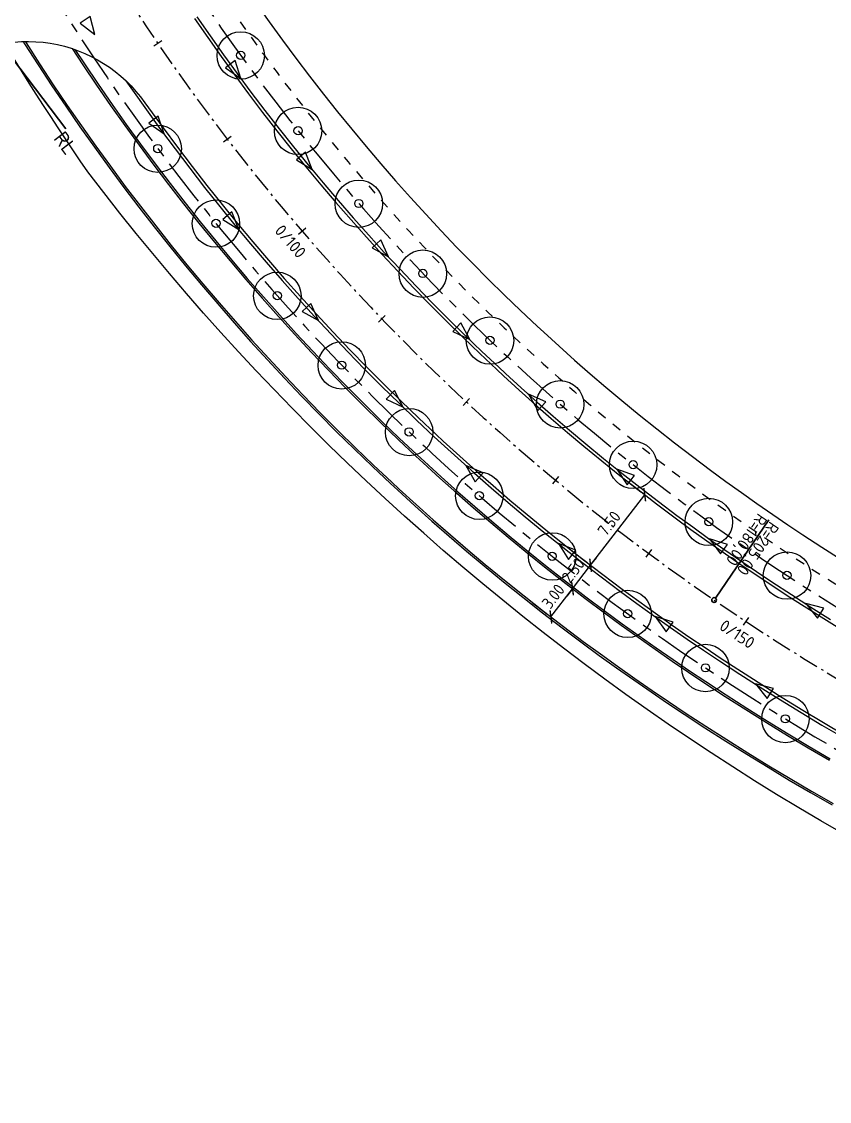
# Model space of a CAD drawing. Header units: metres. Extents: x 117388 to 123031, y 6148214 to 6150604.
# Drawn here: x 119524.8 to 119592.9, y 6148312.7 to 6148403.8 of the extents above; entities that cross this region are included whole.
import ezdxf
from ezdxf.enums import TextEntityAlignment as Align

# ---------------------------------------------------------------- set-up
doc = ezdxf.new("R2010")
doc.units = ezdxf.units.M
doc.header["$LTSCALE"] = 0.4
for name, pattern in [('AA_DASHED_2', [4, 2, -2]), ('BH90-VAGMITT', [6.7, 4.2, -1, 0.5, -1]), ('CENTER', [16, 10, -2, 2, -2])]:
    doc.linetypes.add(name, pattern=pattern)
doc.layers.get('0').update_dxf_attribs({"linetype": 'CONTINUOUS'})
doc.layers.get('DEFPOINTS').update_dxf_attribs({"color": 5, "linetype": 'CONTINUOUS'})
for name, color, linetype in [('05_beg', 4, 'AA_DASHED_2'), ('05_mått', 4, 'CONTINUOUS'), ('05_stödremsa', 4, 'CONTINUOUS'), ('M-31-Centrumlinje', 1, 'BH90-VAGMITT'), ('M-311', 4, 'CENTER'), ('M-312A', 3, 'CONTINUOUS'), ('M-32-Sektionering_markering', 3, 'CONTINUOUS'), ('M-32-Sektionering_text', 1, 'CONTINUOUS'), ('M-32-TP_text', 1, 'CONTINUOUS'), ('M-364', 6, 'CONTINUOUS')]:
    doc.layers.add(name, color=color, linetype=linetype)
doc.layers.add('M-32-TP_markering', color=3, linetype='CONTINUOUS', lineweight=35)
doc.styles.add('ISO', font='iso.shx')
doc.styles.add('ISO35', font='ISO3098', dxfattribs={"height": 3.5})
doc.styles.add('ISO50', font='ISO3098', dxfattribs={"height": 5})
doc.dimstyles.new('BH90$0', dxfattribs={"dimtxt": 2.5, "dimasz": 2, "dimexe": 1, "dimexo": 5, "dimgap": 1, "dimtad": 1, "dimzin": 0, "dimdsep": 46, "dimtxsty": 'ISO', "dimblk1": 'ARCHTICK', "dimblk2": 'ARCHTICK', "dimsah": 1, "dimcen": 1.5, "dimadec": 0, "dimazin": 0, "dimtfac": 1, "dimtix": 1, "dimtmove": 0, "dimatfit": 3, "dimfxl": 1, "dimtolj": 1, "dimtzin": 0, "dimarcsym": 0})

# ---------------------------------------------------------------- blocks, each defined once
blk = doc.blocks.new('_ARCHTICK')
at = {"color": 0, "linetype": 'ByBlock', "const_width": 0.15}
blk.add_lwpolyline([(-0.5, -0.5), (0.5, 0.5)], dxfattribs=at)
blk = doc.blocks.new('*D127')
at = {"layer": '05_mått', "color": 0, "lineweight": -2, "transparency": 16777216}
for p, q in [((119569.66, 6148357.172), (119570.929, 6148356.198)), ((119569.42, 6148353.575), (119571.246, 6148355.955)), ((119567.833, 6148354.793), (119569.102, 6148353.819))]:
    blk.add_line(p, q, dxfattribs=at)
at = {"layer": 'DEFPOINTS', "color": 0, "transparency": 16777216}
for p in [(119571.246, 6148355.955), (119571.246, 6148355.955), (119569.42, 6148353.575)]:
    blk.add_point(p, dxfattribs=at)
at = {"layer": '05_mått', "color": 0, "lineweight": -2, "transparency": 16777216, "xscale": 0.8, "yscale": 0.8, "zscale": 0.8}
for p, rotation in [((119571.246, 6148355.955), 52.4888517839133), ((119569.42, 6148353.575), 232.4888517839133)]:
    blk.add_blockref('_ARCHTICK', p, dxfattribs=dict(at, rotation=rotation))
at = {"layer": '05_mått', "color": 0, "transparency": 16777216, "insert": (119569.619, 6148355.313), "char_height": 1, "attachment_point": 5, "rotation": 52.48885, "style": 'ISO'}
blk.add_mtext('\\A1;3.00', dxfattribs=at)
blk = doc.blocks.new('*D128')
at = {"layer": '05_mått', "color": 0, "lineweight": -2, "transparency": 16777216}
for p, q in [((119571.182, 6148359.155), (119572.451, 6148358.181)), ((119572.769, 6148357.938), (119573.256, 6148358.572)), ((119569.66, 6148357.172), (119570.929, 6148356.198)), ((119571.246, 6148355.955), (119572.769, 6148357.938)), ((119571.246, 6148355.955), (119570.759, 6148355.32))]:
    blk.add_line(p, q, dxfattribs=at)
at = {"layer": 'DEFPOINTS', "color": 0, "transparency": 16777216}
for p in [(119572.769, 6148357.938), (119572.769, 6148357.938), (119571.246, 6148355.955)]:
    blk.add_point(p, dxfattribs=at)
at = {"layer": '05_mått', "color": 0, "lineweight": -2, "transparency": 16777216, "xscale": 0.8, "yscale": 0.8, "zscale": 0.8}
for p, rotation in [((119572.769, 6148357.938), 232.4888517775527), ((119571.246, 6148355.955), 52.4888517775527)]:
    blk.add_blockref('_ARCHTICK', p, dxfattribs=dict(at, rotation=rotation))
at = {"layer": '05_mått', "color": 0, "transparency": 16777216, "insert": (119571.294, 6148357.494), "char_height": 1, "attachment_point": 5, "rotation": 52.48885, "style": 'ISO'}
blk.add_mtext('\\A1;2.50', dxfattribs=at)
blk = doc.blocks.new('*D129')
at = {"layer": '05_mått', "color": 0, "lineweight": -2, "transparency": 16777216}
for p, q in [((119575.749, 6148365.105), (119577.018, 6148364.13)), ((119572.769, 6148357.938), (119577.335, 6148363.887)), ((119571.182, 6148359.155), (119572.451, 6148358.181))]:
    blk.add_line(p, q, dxfattribs=at)
at = {"layer": 'DEFPOINTS', "color": 0, "transparency": 16777216}
for p in [(119577.335, 6148363.887), (119577.335, 6148363.887), (119572.769, 6148357.938)]:
    blk.add_point(p, dxfattribs=at)
at = {"layer": '05_mått', "color": 0, "lineweight": -2, "transparency": 16777216, "xscale": 0.8, "yscale": 0.8, "zscale": 0.8}
for p, rotation in [((119577.335, 6148363.887), 52.4888517858647), ((119572.769, 6148357.938), 232.4888517858647)]:
    blk.add_blockref('_ARCHTICK', p, dxfattribs=dict(at, rotation=rotation))
at = {"layer": '05_mått', "color": 0, "transparency": 16777216, "insert": (119574.338, 6148361.46), "char_height": 1, "attachment_point": 5, "rotation": 52.48885, "style": 'ISO'}
blk.add_mtext('\\A1;7.50', dxfattribs=at)
blk = doc.blocks.new('Befintligt träd')
for centre, radius in [((0.013, -0.013), 2), ((0, 0), 0.347)]:
    blk.add_circle(centre, radius)

msp = doc.modelspace()

# ---------------------------------------------------------------- linework, layer by layer
at = {"layer": '05_beg', "flags": 128}
msp.add_lwpolyline([(119515.245, 6148474.398), (119515.334, 6148473.141), (119515.438, 6148471.905), (119515.559, 6148470.671), (119515.696, 6148469.438), (119515.849, 6148468.207), (119516.019, 6148466.98), (119516.237, 6148465.554), (119516.476, 6148464.132), (119516.738, 6148462.715), (119517.022, 6148461.301), (119517.328, 6148459.889), (119517.565, 6148458.861), (119517.815, 6148457.833), (119518.103, 6148456.705), (119518.405, 6148455.582), (119518.721, 6148454.462), (119519.052, 6148453.343), (119519.404, 6148452.194), (119519.765, 6148451.044), (119520.134, 6148449.897), (119520.51, 6148448.755), (119521.13, 6148446.929), (119521.769, 6148445.113), (119522.428, 6148443.304), (119523.107, 6148441.503), (119523.806, 6148439.709), (119524.525, 6148437.924), (119525.264, 6148436.146), (119526.023, 6148434.377), (119526.801, 6148432.616), (119527.598, 6148430.864), (119528.415, 6148429.121), (119529.252, 6148427.387), (119530.107, 6148425.663), (119530.982, 6148423.948), (119531.875, 6148422.243), (119532.788, 6148420.548), (119533.719, 6148418.863), (119534.669, 6148417.189), (119535.638, 6148415.526), (119536.625, 6148413.873), (119537.63, 6148412.231), (119538.653, 6148410.601), (119539.695, 6148408.982), (119540.754, 6148407.375), (119541.831, 6148405.779), (119542.926, 6148404.196), (119544.039, 6148402.625), (119545.168, 6148401.066), (119546.315, 6148399.52), (119547.479, 6148397.987), (119548.661, 6148396.467), (119549.858, 6148394.96), (119551.073, 6148393.467), (119552.304, 6148391.987), (119553.552, 6148390.521), (119554.815, 6148389.069), (119556.095, 6148387.631), (119557.391, 6148386.207), (119558.702, 6148384.798), (119560.029, 6148383.403), (119561.371, 6148382.023), (119562.729, 6148380.659), (119564.101, 6148379.309), (119565.489, 6148377.975), (119566.895, 6148376.653), (119567.453, 6148376.136), (119568.765, 6148374.939), (119570.085, 6148373.759), (119571.418, 6148372.593), (119572.762, 6148371.44), (119574.117, 6148370.301), (119575.605, 6148369.078), (119577.105, 6148367.872), (119578.619, 6148366.683), (119580.146, 6148365.511), (119581.687, 6148364.355), (119583.001, 6148363.39), (119584.325, 6148362.437), (119585.658, 6148361.497), (119587.001, 6148360.568), (119588.288, 6148359.694), (119589.582, 6148358.831), (119591.201, 6148357.77), (119592.83, 6148356.727), (119594.468, 6148355.699), (119596.116, 6148354.687), (119597.775, 6148353.691), (119599.442, 6148352.712), (119601.12, 6148351.749), (119602.806, 6148350.802), (119604.502, 6148349.872), (119606.207, 6148348.958), (119607.92, 6148348.061), (119609.643, 6148347.181), (119611.374, 6148346.318), (119613.113, 6148345.471), (119614.86, 6148344.642), (119616.615, 6148343.83), (119618.378, 6148343.034), (119620.149, 6148342.257), (119621.927, 6148341.496), (119623.713, 6148340.753), (119625.506, 6148340.027), (119627.306, 6148339.319), (119629.112, 6148338.628), (119630.926, 6148337.955), (119632.745, 6148337.3), (119634.571, 6148336.662), (119636.404, 6148336.043), (119638.242, 6148335.441), (119640.086, 6148334.857), (119641.936, 6148334.291), (119643.478, 6148333.835), (119645.024, 6148333.39), (119646.573, 6148332.959), (119648.132, 6148332.538), (119649.695, 6148332.13), (119651.26, 6148331.735), (119653.14, 6148331.278), (119655.024, 6148330.84), (119656.912, 6148330.42), (119658.804, 6148330.019), (119660.7, 6148329.636), (119662.6, 6148329.272), (119664.503, 6148328.926), (119666.409, 6148328.598), (119668.318, 6148328.29), (119670.233, 6148327.999), (119671.437, 6148327.827), (119672.644, 6148327.661), (119674.459, 6148327.423), (119676.276, 6148327.195), (119678.095, 6148326.978), (119679.913, 6148326.771), (119682.348, 6148326.511), (119684.784, 6148326.269), (119687.222, 6148326.047), (119689.662, 6148325.843), (119692.103, 6148325.658), (119694.545, 6148325.491), (119696.989, 6148325.344), (119699.434, 6148325.215), (119701.879, 6148325.105), (119704.326, 6148325.014), (119706.773, 6148324.941), (119709.221, 6148324.888), (119711.208, 6148324.858), (119713.196, 6148324.841), (119715.134, 6148324.836), (119717.073, 6148324.843), (119719.011, 6148324.862), (119721.46, 6148324.903), (119723.907, 6148324.962), (119726.354, 6148325.041), (119728.8, 6148325.138), (119731.245, 6148325.254), (119733.69, 6148325.388), (119736.133, 6148325.542), (119738.575, 6148325.714), (119741.016, 6148325.905), (119743.455, 6148326.115), (119745.892, 6148326.344), (119748.333, 6148326.592), (119748.568, 6148326.617), (119750.584, 6148326.836), (119752.596, 6148327.064), (119754.608, 6148327.301), (119756.357, 6148327.516), (119758.104, 6148327.737), (119760.546, 6148328.058), (119762.985, 6148328.393), (119765.422, 6148328.742), (119767.86, 6148329.105), (119768.485, 6148329.201), (119771.521, 6148329.677), (119774.549, 6148330.175), (119777.576, 6148330.694), (119779.542, 6148331.043), (119781.512, 6148331.403), (119784.429, 6148331.941), (119787.349, 6148332.481), (119797.183, 6148334.298), (119801.143, 6148335.029)], dxfattribs=at)
at = {"layer": '05_stödremsa', "flags": 128}
for points in [[(119539.561, 6148404.228), (119540.673, 6148402.619), (119541.803, 6148401.023), (119542.951, 6148399.44), (119544.116, 6148397.869), (119545.299, 6148396.312), (119546.498, 6148394.768), (119547.715, 6148393.237), (119548.949, 6148391.72), (119550.2, 6148390.217), (119551.467, 6148388.727), (119552.751, 6148387.252), (119554.051, 6148385.791), (119555.367, 6148384.345), (119556.699, 6148382.913), (119558.047, 6148381.496), (119559.411, 6148380.095), (119560.79, 6148378.708), (119562.184, 6148377.337), (119563.594, 6148375.982), (119565.019, 6148374.642), (119565.592, 6148374.111), (119566.922, 6148372.898), (119568.263, 6148371.699), (119569.617, 6148370.514), (119570.982, 6148369.343), (119572.36, 6148368.186), (119573.87, 6148366.944), (119575.395, 6148365.719), (119576.933, 6148364.511), (119578.484, 6148363.32), (119580.048, 6148362.147), (119581.384, 6148361.166), (119582.729, 6148360.198), (119584.083, 6148359.242), (119585.446, 6148358.3), (119586.753, 6148357.413), (119588.065, 6148356.537), (119589.706, 6148355.462), (119591.357, 6148354.404), (119593.018, 6148353.362)], [(119539.561, 6148404.228), (119540.673, 6148402.619), (119541.803, 6148401.023), (119542.951, 6148399.44), (119544.116, 6148397.869), (119545.299, 6148396.312), (119546.498, 6148394.768), (119547.715, 6148393.237), (119548.949, 6148391.72), (119550.2, 6148390.217), (119551.467, 6148388.727), (119552.751, 6148387.252), (119554.051, 6148385.791), (119555.367, 6148384.345), (119556.699, 6148382.913), (119558.047, 6148381.496), (119559.411, 6148380.095), (119560.79, 6148378.708), (119562.184, 6148377.337), (119563.594, 6148375.982), (119565.019, 6148374.642), (119565.592, 6148374.111), (119566.922, 6148372.898), (119568.263, 6148371.699), (119569.617, 6148370.514), (119570.982, 6148369.343), (119572.36, 6148368.186), (119573.87, 6148366.944), (119575.395, 6148365.719), (119576.933, 6148364.511), (119578.484, 6148363.32), (119580.048, 6148362.147), (119581.384, 6148361.166), (119582.729, 6148360.198), (119584.083, 6148359.242), (119585.446, 6148358.3), (119586.753, 6148357.413), (119588.065, 6148356.537), (119589.706, 6148355.462), (119591.357, 6148354.404), (119593.018, 6148353.362)], [(119524.9, 6148402.134), (119525.023, 6148401.939), (119526.161, 6148400.169), (119527.319, 6148398.412), (119528.497, 6148396.668), (119529.694, 6148394.937), (119530.91, 6148393.219), (119532.145, 6148391.515), (119533.399, 6148389.825), (119534.672, 6148388.149), (119535.963, 6148386.488), (119537.272, 6148384.84), (119538.6, 6148383.208), (119539.946, 6148381.59), (119541.31, 6148379.987), (119542.691, 6148378.399), (119544.09, 6148376.827), (119545.507, 6148375.271), (119546.94, 6148373.73), (119548.391, 6148372.206), (119549.858, 6148370.697), (119551.342, 6148369.205), (119552.843, 6148367.73), (119554.36, 6148366.271), (119555.893, 6148364.83), (119556.511, 6148364.258), (119557.941, 6148362.953), (119559.385, 6148361.663), (119560.841, 6148360.387), (119562.311, 6148359.127), (119563.793, 6148357.882), (119565.419, 6148356.545), (119567.059, 6148355.227), (119568.714, 6148353.927), (119570.384, 6148352.646), (119572.067, 6148351.383), (119573.505, 6148350.328), (119574.952, 6148349.286), (119576.409, 6148348.257), (119577.876, 6148347.243), (119579.269, 6148346.297), (119580.67, 6148345.362), (119582.42, 6148344.216), (119584.181, 6148343.088), (119585.953, 6148341.976), (119587.735, 6148340.882), (119589.529, 6148339.805), (119591.332, 6148338.746), (119593.146, 6148337.704)], [(119524.9, 6148402.134), (119525.023, 6148401.939), (119526.161, 6148400.169), (119527.319, 6148398.412), (119528.497, 6148396.668), (119529.694, 6148394.937), (119530.91, 6148393.219), (119532.145, 6148391.515), (119533.399, 6148389.825), (119534.672, 6148388.149), (119535.963, 6148386.488), (119537.272, 6148384.84), (119538.6, 6148383.208), (119539.946, 6148381.59), (119541.31, 6148379.987), (119542.691, 6148378.399), (119544.09, 6148376.827), (119545.507, 6148375.271), (119546.94, 6148373.73), (119548.391, 6148372.206), (119549.858, 6148370.697), (119551.342, 6148369.205), (119552.843, 6148367.73), (119554.36, 6148366.271), (119555.893, 6148364.83), (119556.511, 6148364.258), (119557.941, 6148362.953), (119559.385, 6148361.663), (119560.841, 6148360.387), (119562.311, 6148359.127), (119563.793, 6148357.882), (119565.419, 6148356.545), (119567.059, 6148355.227), (119568.714, 6148353.927), (119570.384, 6148352.646), (119572.067, 6148351.383), (119573.505, 6148350.328), (119574.952, 6148349.286), (119576.409, 6148348.257), (119577.876, 6148347.243), (119579.269, 6148346.297), (119580.67, 6148345.362), (119582.42, 6148344.216), (119584.181, 6148343.088), (119585.953, 6148341.976), (119587.735, 6148340.882), (119589.529, 6148339.805), (119591.332, 6148338.746), (119593.146, 6148337.704)], [(119524.9, 6148402.134), (119525.023, 6148401.939), (119526.161, 6148400.169), (119527.319, 6148398.412), (119528.497, 6148396.668), (119529.694, 6148394.937), (119530.91, 6148393.219), (119532.145, 6148391.515), (119533.399, 6148389.825), (119534.672, 6148388.149), (119535.963, 6148386.488), (119537.272, 6148384.84), (119538.6, 6148383.208), (119539.946, 6148381.59), (119541.31, 6148379.987), (119542.691, 6148378.399), (119544.09, 6148376.827), (119545.507, 6148375.271), (119546.94, 6148373.73), (119548.391, 6148372.206), (119549.858, 6148370.697), (119551.342, 6148369.205), (119552.843, 6148367.73), (119554.36, 6148366.271), (119555.893, 6148364.83), (119556.511, 6148364.258), (119557.941, 6148362.953), (119559.385, 6148361.663), (119560.841, 6148360.387), (119562.311, 6148359.127), (119563.793, 6148357.882), (119565.419, 6148356.545), (119567.059, 6148355.227), (119568.714, 6148353.927), (119570.384, 6148352.646), (119572.067, 6148351.383), (119573.505, 6148350.328), (119574.952, 6148349.286), (119576.409, 6148348.257), (119577.876, 6148347.243), (119579.269, 6148346.297), (119580.67, 6148345.362), (119582.42, 6148344.216), (119584.181, 6148343.088), (119585.953, 6148341.976), (119587.735, 6148340.882), (119589.529, 6148339.805), (119591.332, 6148338.746), (119593.146, 6148337.704)], [(119524.9, 6148402.134), (119525.023, 6148401.939), (119526.161, 6148400.169), (119527.319, 6148398.412), (119528.497, 6148396.668), (119529.694, 6148394.937), (119530.91, 6148393.219), (119532.145, 6148391.515), (119533.399, 6148389.825), (119534.672, 6148388.149), (119535.963, 6148386.488), (119537.272, 6148384.84), (119538.6, 6148383.208), (119539.946, 6148381.59), (119541.31, 6148379.987), (119542.691, 6148378.399), (119544.09, 6148376.827), (119545.507, 6148375.271), (119546.94, 6148373.73), (119548.391, 6148372.206), (119549.858, 6148370.697), (119551.342, 6148369.205), (119552.843, 6148367.73), (119554.36, 6148366.271), (119555.893, 6148364.83), (119556.511, 6148364.258), (119557.941, 6148362.953), (119559.385, 6148361.663), (119560.841, 6148360.387), (119562.311, 6148359.127), (119563.793, 6148357.882), (119565.419, 6148356.545), (119567.059, 6148355.227), (119568.714, 6148353.927), (119570.384, 6148352.646), (119572.067, 6148351.383), (119573.505, 6148350.328), (119574.952, 6148349.286), (119576.409, 6148348.257), (119577.876, 6148347.243), (119579.269, 6148346.297), (119580.67, 6148345.362), (119582.42, 6148344.216), (119584.181, 6148343.088), (119585.953, 6148341.976), (119587.735, 6148340.882), (119589.529, 6148339.805), (119591.332, 6148338.746), (119593.146, 6148337.704)], [(119529.259, 6148401.465), (119530.065, 6148400.243), (119531.222, 6148398.53), (119532.398, 6148396.829), (119533.593, 6148395.141), (119534.806, 6148393.467), (119536.038, 6148391.806), (119537.289, 6148390.16), (119538.557, 6148388.527), (119539.844, 6148386.908), (119541.149, 6148385.304), (119542.471, 6148383.714), (119543.811, 6148382.139), (119545.169, 6148380.58), (119546.543, 6148379.035), (119547.935, 6148377.506), (119549.343, 6148375.992), (119550.769, 6148374.494), (119552.211, 6148373.012), (119553.669, 6148371.546), (119555.143, 6148370.096), (119556.634, 6148368.663), (119558.14, 6148367.246), (119558.747, 6148366.684), (119560.153, 6148365.402), (119561.571, 6148364.135), (119563.002, 6148362.881), (119564.446, 6148361.643), (119565.903, 6148360.419), (119567.5, 6148359.106), (119569.112, 6148357.811), (119570.738, 6148356.534), (119572.378, 6148355.275), (119574.033, 6148354.034), (119575.445, 6148352.997), (119576.867, 6148351.973), (119578.299, 6148350.963), (119579.741, 6148349.966), (119581.112, 6148349.035), (119582.491, 6148348.114), (119584.214, 6148346.986), (119585.948, 6148345.874), (119587.693, 6148344.78), (119589.448, 6148343.703), (119591.214, 6148342.642), (119592.989, 6148341.6)], [(119533.569, 6148398.827), (119534.118, 6148398.033), (119535.3, 6148396.364), (119536.5, 6148394.709), (119537.718, 6148393.067), (119538.954, 6148391.439), (119540.208, 6148389.824), (119541.481, 6148388.224), (119542.771, 6148386.638), (119544.078, 6148385.066), (119545.403, 6148383.509), (119546.745, 6148381.967), (119548.104, 6148380.44), (119549.48, 6148378.928), (119550.873, 6148377.431), (119552.282, 6148375.95), (119553.708, 6148374.484), (119555.15, 6148373.035), (119556.607, 6148371.602), (119558.081, 6148370.185), (119559.57, 6148368.784), (119560.171, 6148368.229), (119561.56, 6148366.961), (119562.962, 6148365.707), (119564.378, 6148364.468), (119565.805, 6148363.244), (119567.245, 6148362.034), (119568.825, 6148360.736), (119570.418, 6148359.455), (119572.026, 6148358.192), (119573.648, 6148356.948), (119575.283, 6148355.721), (119576.68, 6148354.695), (119578.086, 6148353.683), (119579.502, 6148352.684), (119580.927, 6148351.699), (119582.285, 6148350.777), (119583.65, 6148349.865), (119585.356, 6148348.748), (119587.073, 6148347.648), (119588.8, 6148346.564), (119590.538, 6148345.498), (119592.286, 6148344.448), (119594.044, 6148343.416)], [(119533.569, 6148398.827), (119534.118, 6148398.033), (119535.3, 6148396.364), (119536.5, 6148394.709), (119537.718, 6148393.067), (119538.954, 6148391.439), (119540.208, 6148389.824), (119541.481, 6148388.224), (119542.771, 6148386.638), (119544.078, 6148385.066), (119545.403, 6148383.509), (119546.745, 6148381.967), (119548.104, 6148380.44), (119549.48, 6148378.928), (119550.873, 6148377.431), (119552.282, 6148375.95), (119553.708, 6148374.484), (119555.15, 6148373.035), (119556.607, 6148371.602), (119558.081, 6148370.185), (119559.57, 6148368.784), (119560.171, 6148368.229), (119561.56, 6148366.961), (119562.962, 6148365.707), (119564.378, 6148364.468), (119565.805, 6148363.244), (119567.245, 6148362.034), (119568.825, 6148360.736), (119570.418, 6148359.455), (119572.026, 6148358.192), (119573.648, 6148356.948), (119575.283, 6148355.721), (119576.68, 6148354.695), (119578.086, 6148353.683), (119579.502, 6148352.684), (119580.927, 6148351.699), (119582.285, 6148350.777), (119583.65, 6148349.865), (119585.356, 6148348.748), (119587.073, 6148347.648), (119588.8, 6148346.564), (119590.538, 6148345.498), (119592.286, 6148344.448), (119594.044, 6148343.416)]]:
    msp.add_lwpolyline(points, dxfattribs=at)
at = {"layer": 'M-31-Centrumlinje', "flags": 128}
msp.add_lwpolyline([(119508.401, 6148475.963, 0.062566), (119512.591, 6148451.388, 0.170779), (119583.187, 6148354.999, 0.117292), (119671.748, 6148320.971, 0.059864), (119749.286, 6148319.905, 0.019213), (119782.737, 6148324.765), (119827.535, 6148333.041)], format="xyb", dxfattribs=at)
at = {"layer": 'M-31-Centrumlinje'}
for points in [[(119530.96, 6148402.724), (119530.548, 6148404.25), (119529.714, 6148403.698)], [(119543.272, 6148399.028), (119542.775, 6148400.529), (119541.974, 6148399.931)], [(119536.794, 6148394.333), (119536.298, 6148395.834), (119535.497, 6148395.236)], [(119549.293, 6148391.326), (119548.714, 6148392.798), (119547.947, 6148392.156)], [(119543.086, 6148386.279), (119542.507, 6148387.75), (119541.74, 6148387.108)], [(119555.732, 6148383.971), (119555.072, 6148385.408), (119554.342, 6148384.724)], [(119549.815, 6148378.586), (119549.155, 6148380.023), (119548.425, 6148379.34)], [(119562.569, 6148376.984), (119561.831, 6148378.382), (119561.14, 6148377.66)], [(119556.961, 6148371.28), (119556.222, 6148372.678), (119555.531, 6148371.955)], [(119567.53, 6148372.367), (119568.31, 6148370.991), (119568.979, 6148371.735)], [(119562.246, 6148366.359), (119563.026, 6148364.984), (119563.696, 6148365.727)], [(119574.995, 6148366.056), (119575.848, 6148364.724), (119576.476, 6148365.502)], [(119582.798, 6148360.167), (119583.723, 6148358.884), (119584.307, 6148359.696)], [(119570.054, 6148359.764), (119570.906, 6148358.433), (119571.535, 6148359.211)], [(119590.925, 6148354.694), (119591.915, 6148353.461), (119592.457, 6148354.301)], [(119578.214, 6148353.611), (119579.139, 6148352.328), (119579.723, 6148353.14)], [(119586.674, 6148347.917), (119587.664, 6148346.684), (119588.206, 6148347.524)]]:
    msp.add_lwpolyline(points, close=True, dxfattribs=at)
at = {"layer": 'M-311', "flags": 128}
for points in [[(119513.649, 6148474.285), (119513.739, 6148473.017), (119513.845, 6148471.76), (119513.967, 6148470.505), (119514.107, 6148469.251), (119514.263, 6148467.999), (119514.435, 6148466.75), (119514.657, 6148465.3), (119514.901, 6148463.854), (119515.167, 6148462.412), (119515.455, 6148460.974), (119515.766, 6148459.54), (119516.008, 6148458.492), (119516.262, 6148457.446), (119516.555, 6148456.3), (119516.862, 6148455.157), (119517.184, 6148454.018), (119517.52, 6148452.882), (119517.876, 6148451.72), (119518.24, 6148450.56), (119518.613, 6148449.401), (119518.993, 6148448.247), (119519.618, 6148446.406), (119520.263, 6148444.573), (119520.928, 6148442.748), (119521.613, 6148440.93), (119522.319, 6148439.12), (119523.044, 6148437.318), (119523.79, 6148435.524), (119524.555, 6148433.738), (119525.341, 6148431.961), (119526.146, 6148430.193), (119526.97, 6148428.434), (119527.814, 6148426.684), (119528.678, 6148424.944), (119529.56, 6148423.213), (119530.462, 6148421.492), (119531.383, 6148419.782), (119532.323, 6148418.082), (119533.282, 6148416.392), (119534.259, 6148414.713), (119535.255, 6148413.045), (119536.27, 6148411.388), (119537.303, 6148409.743), (119538.354, 6148408.109), (119539.423, 6148406.487), (119540.51, 6148404.877), (119541.615, 6148403.279), (119542.738, 6148401.693), (119543.878, 6148400.12), (119545.036, 6148398.56), (119546.211, 6148397.013), (119547.403, 6148395.478), (119548.612, 6148393.958), (119549.837, 6148392.45), (119551.08, 6148390.957), (119552.339, 6148389.477), (119553.614, 6148388.012), (119554.906, 6148386.56), (119556.213, 6148385.123), (119557.537, 6148383.701), (119558.876, 6148382.294), (119560.231, 6148380.901), (119561.601, 6148379.524), (119562.986, 6148378.162), (119564.386, 6148376.815), (119565.803, 6148375.483), (119566.37, 6148374.958), (119567.692, 6148373.752), (119569.025, 6148372.561), (119570.37, 6148371.383), (119571.726, 6148370.22), (119573.095, 6148369.07), (119574.596, 6148367.836), (119576.11, 6148366.62), (119577.638, 6148365.419), (119579.179, 6148364.237), (119580.734, 6148363.07), (119582.06, 6148362.096), (119583.397, 6148361.134), (119584.742, 6148360.185), (119586.097, 6148359.248), (119587.395, 6148358.367), (119588.7, 6148357.496), (119590.331, 6148356.427), (119591.973, 6148355.375), (119593.624, 6148354.339), (119595.286, 6148353.319), (119596.958, 6148352.316), (119598.639, 6148351.328), (119600.33, 6148350.357), (119602.03, 6148349.403), (119603.739, 6148348.465), (119605.458, 6148347.544), (119607.185, 6148346.64), (119608.922, 6148345.753), (119610.666, 6148344.882), (119612.419, 6148344.029), (119614.181, 6148343.193), (119615.95, 6148342.374), (119617.728, 6148341.573), (119619.513, 6148340.789), (119621.305, 6148340.022), (119623.105, 6148339.273), (119624.913, 6148338.541), (119626.727, 6148337.827), (119628.548, 6148337.131), (119630.376, 6148336.452), (119632.211, 6148335.792), (119634.051, 6148335.149), (119635.898, 6148334.525), (119637.751, 6148333.918), (119639.61, 6148333.329), (119641.475, 6148332.759), (119643.029, 6148332.299), (119644.588, 6148331.851), (119646.15, 6148331.416), (119647.722, 6148330.992), (119649.297, 6148330.58), (119650.875, 6148330.182), (119652.77, 6148329.722), (119654.669, 6148329.28), (119656.573, 6148328.857), (119658.48, 6148328.452), (119660.391, 6148328.066), (119662.306, 6148327.699), (119664.224, 6148327.35), (119666.146, 6148327.02), (119668.071, 6148326.709), (119670, 6148326.417), (119671.214, 6148326.242), (119672.431, 6148326.075), (119674.256, 6148325.836), (119676.082, 6148325.607), (119677.909, 6148325.388), (119679.737, 6148325.181), (119682.184, 6148324.919), (119684.633, 6148324.677), (119687.083, 6148324.453), (119689.535, 6148324.248), (119691.988, 6148324.062), (119694.443, 6148323.894), (119696.899, 6148323.746), (119699.356, 6148323.617), (119701.813, 6148323.506), (119704.272, 6148323.415), (119706.731, 6148323.342), (119709.192, 6148323.288), (119711.189, 6148323.258), (119713.187, 6148323.241), (119715.135, 6148323.236), (119717.084, 6148323.243), (119719.032, 6148323.262), (119721.492, 6148323.303), (119723.952, 6148323.363), (119726.411, 6148323.442), (119728.87, 6148323.539), (119731.327, 6148323.656), (119733.784, 6148323.791), (119736.239, 6148323.946), (119738.694, 6148324.119), (119741.147, 6148324.311), (119743.598, 6148324.522), (119746.048, 6148324.752), (119748.498, 6148325), (119748.739, 6148325.026), (119750.761, 6148325.246), (119752.78, 6148325.474), (119754.799, 6148325.713), (119756.555, 6148325.928), (119758.309, 6148326.15), (119760.759, 6148326.472), (119763.207, 6148326.809), (119765.653, 6148327.159), (119768.098, 6148327.523), (119768.73, 6148327.62), (119771.775, 6148328.098), (119774.814, 6148328.597), (119777.851, 6148329.118), (119779.825, 6148329.469), (119781.801, 6148329.829), (119784.72, 6148330.368), (119787.64, 6148330.908), (119797.474, 6148332.724), (119801.434, 6148333.456)], [(119503.375, 6148473.557), (119503.47, 6148472.221), (119503.587, 6148470.827), (119503.723, 6148469.435), (119503.877, 6148468.045), (119504.05, 6148466.658), (119504.242, 6148465.267), (119504.487, 6148463.665), (119504.757, 6148462.062), (119505.053, 6148460.464), (119505.372, 6148458.87), (119505.715, 6148457.29), (119505.985, 6148456.118), (119506.268, 6148454.956), (119506.592, 6148453.688), (119506.932, 6148452.421), (119507.289, 6148451.158), (119507.657, 6148449.912), (119508.038, 6148448.669), (119508.424, 6148447.44), (119508.819, 6148446.213), (119509.225, 6148444.981), (119509.883, 6148443.041), (119510.566, 6148441.101), (119511.27, 6148439.168), (119511.996, 6148437.243), (119512.743, 6148435.326), (119513.511, 6148433.418), (119514.301, 6148431.518), (119515.111, 6148429.627), (119515.943, 6148427.746), (119516.795, 6148425.873), (119517.668, 6148424.011), (119518.562, 6148422.158), (119519.476, 6148420.315), (119520.411, 6148418.482), (119521.366, 6148416.66), (119522.341, 6148414.849), (119523.337, 6148413.048), (119524.352, 6148411.259), (119525.387, 6148409.481), (119526.442, 6148407.715), (119527.516, 6148405.961), (119528.61, 6148404.218), (119529.723, 6148402.488), (119530.855, 6148400.77), (119532.006, 6148399.065), (119533.176, 6148397.373), (119534.365, 6148395.694), (119535.572, 6148394.029), (119536.798, 6148392.377), (119538.042, 6148390.738), (119539.304, 6148389.114), (119540.584, 6148387.503), (119541.882, 6148385.907), (119543.198, 6148384.326), (119544.531, 6148382.759), (119545.882, 6148381.207), (119547.249, 6148379.67), (119548.634, 6148378.149), (119550.035, 6148376.643), (119551.453, 6148375.152), (119552.888, 6148373.678), (119554.339, 6148372.219), (119555.806, 6148370.777), (119557.289, 6148369.351), (119558.776, 6148367.952), (119559.401, 6148367.374), (119560.789, 6148366.107), (119562.2, 6148364.846), (119563.624, 6148363.599), (119565.061, 6148362.367), (119566.512, 6148361.148), (119568.099, 6148359.843), (119569.703, 6148358.555), (119571.321, 6148357.284), (119572.953, 6148356.031), (119574.595, 6148354.799), (119576.004, 6148353.765), (119577.419, 6148352.747), (119578.843, 6148351.741), (119580.274, 6148350.752), (119581.643, 6148349.823), (119583.019, 6148348.904), (119584.731, 6148347.783), (119586.457, 6148346.677), (119588.194, 6148345.587), (119589.941, 6148344.515), (119591.699, 6148343.459), (119593.466, 6148342.421), (119595.244, 6148341.4), (119597.032, 6148340.397), (119598.83, 6148339.411), (119600.637, 6148338.442), (119602.453, 6148337.491), (119604.279, 6148336.558), (119606.114, 6148335.643), (119607.957, 6148334.746), (119609.809, 6148333.867), (119611.67, 6148333.006), (119613.539, 6148332.163), (119615.416, 6148331.338), (119617.301, 6148330.532), (119619.194, 6148329.744), (119621.094, 6148328.975), (119623.002, 6148328.224), (119624.917, 6148327.492), (119626.839, 6148326.778), (119628.768, 6148326.084), (119630.704, 6148325.408), (119632.646, 6148324.751), (119634.595, 6148324.113), (119636.549, 6148323.495), (119638.506, 6148322.896), (119640.145, 6148322.411), (119641.784, 6148321.94), (119643.426, 6148321.482), (119645.079, 6148321.036), (119646.735, 6148320.604), (119648.399, 6148320.184), (119650.388, 6148319.701), (119652.385, 6148319.236), (119654.386, 6148318.791), (119656.392, 6148318.366), (119658.401, 6148317.96), (119660.415, 6148317.574), (119662.432, 6148317.207), (119664.453, 6148316.86), (119666.477, 6148316.533), (119668.496, 6148316.227), (119669.782, 6148316.042), (119671.061, 6148315.867), (119672.945, 6148315.619), (119674.83, 6148315.383), (119676.716, 6148315.158), (119678.608, 6148314.943), (119681.129, 6148314.673), (119683.656, 6148314.423), (119686.185, 6148314.192), (119688.716, 6148313.98), (119691.249, 6148313.788), (119693.782, 6148313.616), (119696.317, 6148313.463), (119698.853, 6148313.329), (119701.39, 6148313.215), (119703.928, 6148313.12), (119706.467, 6148313.045), (119709.003, 6148312.99), (119711.068, 6148312.959), (119713.129, 6148312.941), (119715.141, 6148312.936), (119717.153, 6148312.944), (119719.167, 6148312.963), (119721.703, 6148313.005), (119724.242, 6148313.067), (119726.78, 6148313.148), (119729.318, 6148313.249), (119731.855, 6148313.369), (119734.39, 6148313.509), (119736.925, 6148313.668), (119739.458, 6148313.847), (119741.99, 6148314.045), (119744.52, 6148314.263), (119747.049, 6148314.5), (119749.56, 6148314.755), (119749.837, 6148314.785), (119751.897, 6148315.008), (119753.964, 6148315.243), (119756.029, 6148315.486), (119757.828, 6148315.707), (119759.628, 6148315.935), (119762.132, 6148316.264), (119764.638, 6148316.609), (119767.142, 6148316.967), (119769.634, 6148317.338), (119770.306, 6148317.441), (119773.408, 6148317.928), (119776.52, 6148318.439), (119779.622, 6148318.971), (119781.65, 6148319.331), (119783.66, 6148319.698), (119786.591, 6148320.239), (119789.511, 6148320.779), (119799.345, 6148322.596), (119803.305, 6148323.327)]]:
    msp.add_lwpolyline(points, dxfattribs=at)
at = {"layer": 'M-312A', "flags": 128}
for points in [[(119544.565, 6148405.343), (119545.664, 6148403.79), (119546.781, 6148402.249), (119547.915, 6148400.721), (119549.066, 6148399.206), (119550.233, 6148397.703), (119551.417, 6148396.214), (119552.618, 6148394.737), (119553.834, 6148393.274), (119555.067, 6148391.825), (119556.317, 6148390.39), (119557.582, 6148388.968), (119558.862, 6148387.561), (119560.158, 6148386.168), (119561.47, 6148384.79), (119562.797, 6148383.426), (119564.139, 6148382.077), (119565.496, 6148380.743), (119566.867, 6148379.424), (119568.253, 6148378.121), (119568.812, 6148377.604), (119570.105, 6148376.424), (119571.41, 6148375.257), (119572.727, 6148374.104), (119574.056, 6148372.964), (119575.396, 6148371.838), (119576.866, 6148370.63), (119578.35, 6148369.438), (119579.846, 6148368.263), (119581.355, 6148367.104), (119582.877, 6148365.962), (119584.177, 6148365.008), (119585.486, 6148364.066), (119586.804, 6148363.136), (119588.13, 6148362.219), (119589.405, 6148361.353), (119590.687, 6148360.498), (119592.289, 6148359.449), (119593.901, 6148358.415)], [(119539.354, 6148404.087), (119540.468, 6148402.476), (119541.6, 6148400.878), (119542.749, 6148399.292), (119543.916, 6148397.719), (119545.1, 6148396.16), (119546.302, 6148394.613), (119547.52, 6148393.08), (119548.756, 6148391.561), (119550.008, 6148390.056), (119551.277, 6148388.564), (119552.563, 6148387.087), (119553.865, 6148385.624), (119555.183, 6148384.175), (119556.517, 6148382.742), (119557.867, 6148381.323), (119559.233, 6148379.919), (119560.614, 6148378.531), (119562.01, 6148377.158), (119563.422, 6148375.801), (119564.848, 6148374.459), (119565.423, 6148373.927), (119566.754, 6148372.713), (119568.097, 6148371.512), (119569.453, 6148370.325), (119570.82, 6148369.152), (119572.2, 6148367.994), (119573.713, 6148366.75), (119575.239, 6148365.523), (119576.779, 6148364.314), (119578.333, 6148363.121), (119579.899, 6148361.946), (119581.237, 6148360.964), (119582.584, 6148359.994), (119583.94, 6148359.037), (119585.305, 6148358.093), (119586.613, 6148357.206), (119587.927, 6148356.328), (119589.57, 6148355.252), (119591.223, 6148354.193), (119592.886, 6148353.15), (119594.56, 6148352.122)], [(119539.354, 6148404.087), (119540.468, 6148402.476), (119541.6, 6148400.878), (119542.749, 6148399.292), (119543.916, 6148397.719), (119545.1, 6148396.16), (119546.302, 6148394.613), (119547.52, 6148393.08), (119548.756, 6148391.561), (119550.008, 6148390.056), (119551.277, 6148388.564), (119552.563, 6148387.087), (119553.865, 6148385.624), (119555.183, 6148384.175), (119556.517, 6148382.742), (119557.867, 6148381.323), (119559.233, 6148379.919), (119560.614, 6148378.531), (119562.01, 6148377.158), (119563.422, 6148375.801), (119564.848, 6148374.459), (119565.423, 6148373.927), (119566.754, 6148372.713), (119568.097, 6148371.512), (119569.453, 6148370.325), (119570.82, 6148369.152), (119572.2, 6148367.994), (119573.713, 6148366.75), (119575.239, 6148365.523), (119576.779, 6148364.314), (119578.333, 6148363.121), (119579.899, 6148361.946), (119581.237, 6148360.964), (119582.584, 6148359.994), (119583.94, 6148359.037), (119585.305, 6148358.093), (119586.613, 6148357.206), (119587.927, 6148356.328), (119589.57, 6148355.252), (119591.223, 6148354.193), (119592.886, 6148353.15), (119594.56, 6148352.122)], [(119525.075, 6148402.138), (119525.149, 6148402.019), (119526.287, 6148400.251), (119527.444, 6148398.495), (119528.621, 6148396.752), (119529.817, 6148395.023), (119531.032, 6148393.307), (119532.266, 6148391.604), (119533.519, 6148389.915), (119534.791, 6148388.241), (119536.081, 6148386.58), (119537.389, 6148384.934), (119538.716, 6148383.303), (119540.061, 6148381.686), (119541.423, 6148380.085), (119542.804, 6148378.499), (119544.202, 6148376.928), (119545.617, 6148375.373), (119547.049, 6148373.833), (119548.499, 6148372.31), (119549.965, 6148370.803), (119551.448, 6148369.312), (119552.948, 6148367.838), (119554.463, 6148366.38), (119555.995, 6148364.94), (119556.612, 6148364.368), (119558.041, 6148363.064), (119559.484, 6148361.775), (119560.939, 6148360.501), (119562.408, 6148359.241), (119563.889, 6148357.997), (119565.513, 6148356.662), (119567.153, 6148355.345), (119568.806, 6148354.046), (119570.474, 6148352.765), (119572.156, 6148351.504), (119573.593, 6148350.449), (119575.039, 6148349.408), (119576.495, 6148348.38), (119577.961, 6148347.367), (119579.353, 6148346.422), (119580.753, 6148345.487), (119582.501, 6148344.342), (119584.261, 6148343.214), (119586.032, 6148342.103), (119587.813, 6148341.01), (119589.605, 6148339.934), (119591.408, 6148338.876), (119593.22, 6148337.835)], [(119529.028, 6148401.543), (119529.94, 6148400.16), (119531.098, 6148398.445), (119532.275, 6148396.743), (119533.471, 6148395.054), (119534.685, 6148393.378), (119535.918, 6148391.716), (119537.17, 6148390.068), (119538.439, 6148388.434), (119539.727, 6148386.814), (119541.033, 6148385.209), (119542.356, 6148383.618), (119543.697, 6148382.042), (119545.056, 6148380.48), (119546.432, 6148378.935), (119547.824, 6148377.404), (119549.234, 6148375.889), (119550.661, 6148374.39), (119552.104, 6148372.907), (119553.563, 6148371.439), (119555.039, 6148369.989), (119556.531, 6148368.554), (119558.038, 6148367.136), (119558.646, 6148366.574), (119560.052, 6148365.291), (119561.472, 6148364.022), (119562.904, 6148362.768), (119564.349, 6148361.529), (119565.807, 6148360.304), (119567.406, 6148358.99), (119569.019, 6148357.694), (119570.646, 6148356.415), (119572.288, 6148355.155), (119573.943, 6148353.913), (119575.357, 6148352.875), (119576.78, 6148351.851), (119578.213, 6148350.84), (119579.656, 6148349.842), (119581.028, 6148348.91), (119582.408, 6148347.989), (119584.133, 6148346.86), (119585.868, 6148345.748), (119587.614, 6148344.653), (119589.37, 6148343.574), (119591.137, 6148342.514), (119592.914, 6148341.47)], [(119535.169, 6148396.97), (119536.701, 6148394.857), (119537.918, 6148393.217), (119539.152, 6148391.591), (119540.405, 6148389.979), (119541.676, 6148388.381), (119542.964, 6148386.797), (119544.269, 6148385.227), (119545.592, 6148383.672), (119546.933, 6148382.132), (119548.29, 6148380.607), (119549.664, 6148379.097), (119551.055, 6148377.602), (119552.462, 6148376.123), (119553.886, 6148374.66), (119555.326, 6148373.212), (119556.782, 6148371.781), (119558.253, 6148370.366), (119559.741, 6148368.967), (119560.34, 6148368.412), (119561.728, 6148367.146), (119563.128, 6148365.895), (119564.541, 6148364.657), (119565.967, 6148363.435), (119567.405, 6148362.226), (119568.982, 6148360.93), (119570.574, 6148359.651), (119572.18, 6148358.39), (119573.799, 6148357.147), (119575.432, 6148355.922), (119576.827, 6148354.898), (119578.231, 6148353.887), (119579.645, 6148352.889), (119581.068, 6148351.905), (119582.425, 6148350.984), (119583.788, 6148350.074), (119585.492, 6148348.958), (119587.207, 6148347.859), (119588.932, 6148346.777), (119590.667, 6148345.711), (119592.413, 6148344.663), (119594.17, 6148343.632)], [(119535.169, 6148396.97), (119536.701, 6148394.857), (119537.918, 6148393.217), (119539.152, 6148391.591), (119540.405, 6148389.979), (119541.676, 6148388.381), (119542.964, 6148386.797), (119544.269, 6148385.227), (119545.592, 6148383.672), (119546.933, 6148382.132), (119548.29, 6148380.607), (119549.664, 6148379.097), (119551.055, 6148377.602), (119552.462, 6148376.123), (119553.886, 6148374.66), (119555.326, 6148373.212), (119556.782, 6148371.781), (119558.253, 6148370.366), (119559.741, 6148368.967), (119560.34, 6148368.412), (119561.728, 6148367.146), (119563.128, 6148365.895), (119564.541, 6148364.657), (119565.967, 6148363.435), (119567.405, 6148362.226), (119568.982, 6148360.93), (119570.574, 6148359.651), (119572.18, 6148358.39), (119573.799, 6148357.147), (119575.432, 6148355.922), (119576.827, 6148354.898), (119578.231, 6148353.887), (119579.645, 6148352.889), (119581.068, 6148351.905), (119582.425, 6148350.984), (119583.788, 6148350.074), (119585.492, 6148348.958), (119587.207, 6148347.859), (119588.932, 6148346.777), (119590.667, 6148345.711), (119592.413, 6148344.663), (119594.17, 6148343.632)]]:
    msp.add_lwpolyline(points, dxfattribs=at)
msp.add_lwpolyline([(119518.036, 6148399.699, -0.427201), (119535.16, 6148396.965)], format="xyb", dxfattribs=at)
at = {"layer": 'M-32-Sektionering_markering'}
for p, q in [((119536.588, 6148402.197), (119535.928, 6148401.745)), ((119542.444, 6148394.119), (119541.809, 6148393.632)), ((119548.738, 6148386.379), (119548.132, 6148385.857)), ((119555.453, 6148379), (119554.876, 6148378.446)), ((119562.567, 6148372.006), (119562.022, 6148371.42)), ((119570.058, 6148365.418), (119569.547, 6148364.802)), ((119577.904, 6148359.255), (119577.428, 6148358.613)), ((119586.079, 6148353.535), (119585.637, 6148352.867))]:
    msp.add_line(p, q, dxfattribs=at)
at = {"layer": 'M-32-Sektionering_text'}
for p, q in [((119548.738, 6148386.379), (119548.132, 6148385.857)), ((119586.079, 6148353.535), (119585.637, 6148352.867))]:
    msp.add_line(p, q, dxfattribs=at)
at = {"layer": 'M-32-TP_markering'}
for p, q in [((119522.451, 6148402.735), (119528.496, 6148394.769)), ((119583.3, 6148355.164), (119587.819, 6148361.765))]:
    msp.add_line(p, q, dxfattribs=at)
msp.add_circle((119583.187, 6148354.999), 0.2, dxfattribs=at)
at = {"layer": 'M-364', "color": 1, "flags": 128}
msp.add_lwpolyline([(119827.874, 6148322.109), (119785.831, 6148314.29, -0.035878), (119733.938, 6148308.07, -0.058486), (119644.631, 6148314.432, -0.16597), (119530.348, 6148391.142, -0.082472), (119500.053, 6148455.746, -4.854588)], format="xyb", dxfattribs=at)

# ---------------------------------------------------------------- block references
at = {"layer": 'M-312A'}
for p, rotation in [((119543.256, 6148400.978), 305.9367377581098), ((119548.094, 6148394.608), 308.4832167581378), ((119536.258, 6148393.104), 306.5733574931765), ((119553.219, 6148388.466), 311.0296958479434), ((119541.166, 6148386.788), 309.1198366056366), ((119558.618, 6148382.564), 313.5761749295623), ((119546.342, 6148380.689), 311.6663156291013), ((119564.282, 6148376.916), 316.1226540403983), ((119551.777, 6148374.819), 314.2127947267058), ((119570.199, 6148371.533), 318.7964570612519), ((119557.46, 6148369.19), 316.7592738121909), ((119576.357, 6148366.426), 321.852232030959), ((119563.382, 6148363.812), 318.7964570633069), ((119582.741, 6148361.606), 324.2531221647647), ((119569.53, 6148358.694), 321.215612235342), ((119589.336, 6148357.079), 326.7813798659351), ((119575.893, 6148353.846), 323.7135872902679), ((119582.459, 6148349.278), 326.2768973258678), ((119589.2, 6148344.97), 328.4583294018553)]:
    msp.add_blockref('Befintligt träd', p, dxfattribs=dict(at, rotation=rotation))

# ---------------------------------------------------------------- texts
at = {"layer": 'M-32-Sektionering_text', "style": 'ISO50'}
for s, rotation, p in [('0/100', 310.71139, (119547.829, 6148385.596)), ('0/150', 326.5019, (119585.416, 6148352.534))]:
    msp.add_text(s, height=1, rotation=rotation, dxfattribs=at).set_placement(p, align=Align.TOP_CENTER)
at = {"layer": 'M-32-TP_text', "style": 'ISO35'}
for s, height, rotation, p in [('RL', 1.25, 307.19241, (119528.396, 6148394.694)), ('R=180,00', 1, 235.60195, (119587.737, 6148361.822))]:
    msp.add_text(s, height=height, rotation=rotation, dxfattribs=at).set_placement(p, align=Align.TOP_LEFT)
msp.add_text('R=205,00', height=1, rotation=235.60195, dxfattribs=at).set_placement((119587.902, 6148361.709))

# ---------------------------------------------------------------- dimensions: what is measured, and where the dimension line sits
at = {"layer": '05_mått'}
for p1, p2, picture, middle in [((119572.769, 6148357.938), (119577.335, 6148363.887), '*D129', (119574.338, 6148361.46)), ((119571.246, 6148355.955), (119572.769, 6148357.938), '*D128', (119571.294, 6148357.494)), ((119569.42, 6148353.575), (119571.246, 6148355.955), '*D127', (119569.619, 6148355.313))]:
    dim = msp.add_aligned_dim(p1=p1, p2=p2, distance=0, dimstyle='BH90$0', override={"dimscale": 0.4}, dxfattribs=at)
    dim.commit()
    dim.dimension.update_dxf_attribs({"geometry": picture, "text_midpoint": middle})

doc.saveas('drawing.dxf')
